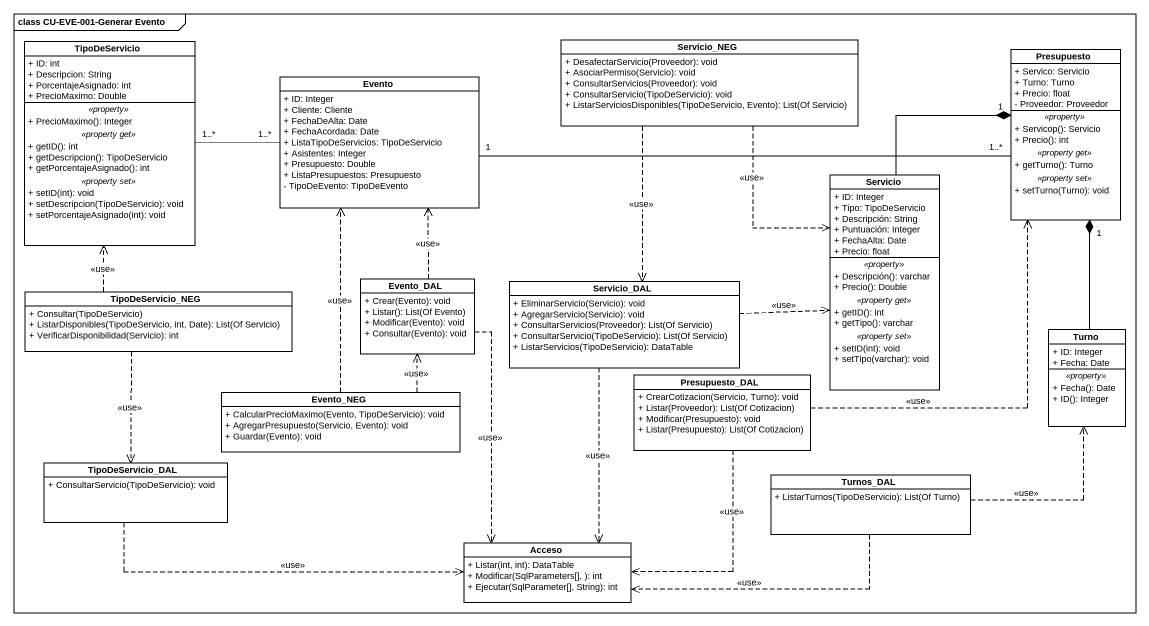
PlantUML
@startuml
mainframe class CU-EVE-001-Generar Evento
hide circle
hide empty members
skinparam classAttributeIconSize 0
class TipoDeServicio {
  + ID: int
  + Descripcion: String
  + PorcentajeAsignado: int
  + PrecioMaximo: Double
  .. <<property>> ..
  + PrecioMaximo(): Integer
  .. <<property get>> ..
  + getID(): int
  + getDescripcion(): TipoDeServicio
  + getPorcentajeAsignado(): int
  .. <<property set>> ..
  + setID(int): void
  + setDescripcion(TipoDeServicio): void
  + setPorcentajeAsignado(int): void
}
class Evento {
  + ID: Integer
  + Cliente: Cliente
  + FechaDeAlta: Date
  + FechaAcordada: Date
  + ListaTipoDeServicios: TipoDeServicio
  + Asistentes: Integer
  + Presupuesto: Double
  + ListaPresupuestos: Presupuesto
  - TipoDeEvento: TipoDeEvento
}
class Servicio_NEG {
  + DesafectarServicio(Proveedor): void
  + AsociarPermiso(Servicio): void
  + ConsultarServicios(Proveedor): void
  + ConsultarServicio(TipoDeServicio): void
  + ListarServiciosDisponibles(TipoDeServicio, Evento): List(Of Servicio)
}
class Presupuesto {
  + Servico: Servicio
  + Turno: Turno
  + Precio: float
  - Proveedor: Proveedor
  .. <<property>> ..
  + Servicop(): Servicio
  + Precio(): int
  .. <<property get>> ..
  + getTurno(): Turno
  .. <<property set>> ..
  + setTurno(Turno): void
}
class Servicio {
  + ID: Integer
  + Tipo: TipoDeServicio
  + Descripción: String
  + Puntuación: Integer
  + FechaAlta: Date
  + Precio: float
  .. <<property>> ..
  + Descripción(): varchar
  + Precio(): Double
  .. <<property get>> ..
  + getID(): int
  + getTipo(): varchar
  .. <<property set>> ..
  + setID(int): void
  + setTipo(varchar): void
}
class TipoDeServicio_NEG {
  + Consultar(TipoDeServicio)
  + ListarDisponibles(TipoDeServicio, int, Date): List(Of Servicio)
  + VerificarDisponibilidad(Servicio): int
}
class Evento_DAL {
  + Crear(Evento): void
  + Listar(): List(Of Evento)
  + Modificar(Evento): void
  + Consultar(Evento): void
}
class Servicio_DAL {
  + EliminarServicio(Servicio): void
  + AgregarServicio(Servicio): void
  + ConsultarServicios(Proveedor): List(Of Servicio)
  + ConsultarServicio(TipoDeServicio): List(Of Servicio)
  + ListarServicios(TipoDeServicio): DataTable
}
class Turno {
  + ID: Integer
  + Fecha: Date
  .. <<property>> ..
  + Fecha(): Date
  + ID(): Integer
}
class Presupuesto_DAL {
  + CrearCotizacion(Servicio, Turno): void
  + Listar(Proveedor): List(Of Cotizacion)
  + Modificar(Presupuesto): void
  + Listar(Presupuesto): List(Of Cotizacion)
}
class Evento_NEG {
  + CalcularPrecioMaximo(Evento, TipoDeServicio): void
  + AgregarPresupuesto(Servicio, Evento): void
  + Guardar(Evento): void
}
class TipoDeServicio_DAL {
  + ConsultarServicio(TipoDeServicio): void
}
class Turnos_DAL {
  + ListarTurnos(TipoDeServicio): List(Of Turno)
}
class Acceso {
  + Listar(int, int): DataTable
  + Modificar(SqlParameters[], ): int
  + Ejecutar(SqlParameter[], String): int
}
Evento "1..*" -left- "1..*" TipoDeServicio
Servicio_NEG ..> Servicio : <<use>>
Servicio_NEG ..> Servicio_DAL : <<use>>
Presupuesto "1..*" -left- "1" Evento
Servicio -up-* "1" Presupuesto
TipoDeServicio_NEG .up.> TipoDeServicio : <<use>>
TipoDeServicio_NEG ..> TipoDeServicio_DAL : <<use>>
Evento_DAL .up.> Evento : <<use>>
Evento_DAL ..> Acceso : <<use>>
Servicio_DAL .right.> Servicio : <<use>>
Servicio_DAL ..> Acceso : <<use>>
Turno -up-* "1" Presupuesto
Presupuesto_DAL .up.> Presupuesto : <<use>>
Presupuesto_DAL ..> Acceso : <<use>>
Evento_NEG .up.> Evento : <<use>>
Evento_NEG .up.> Evento_DAL : <<use>>
TipoDeServicio_DAL .right.> Acceso : <<use>>
Turnos_DAL .right.> Turno : <<use>>
Turnos_DAL .left.> Acceso : <<use>>
@enduml
